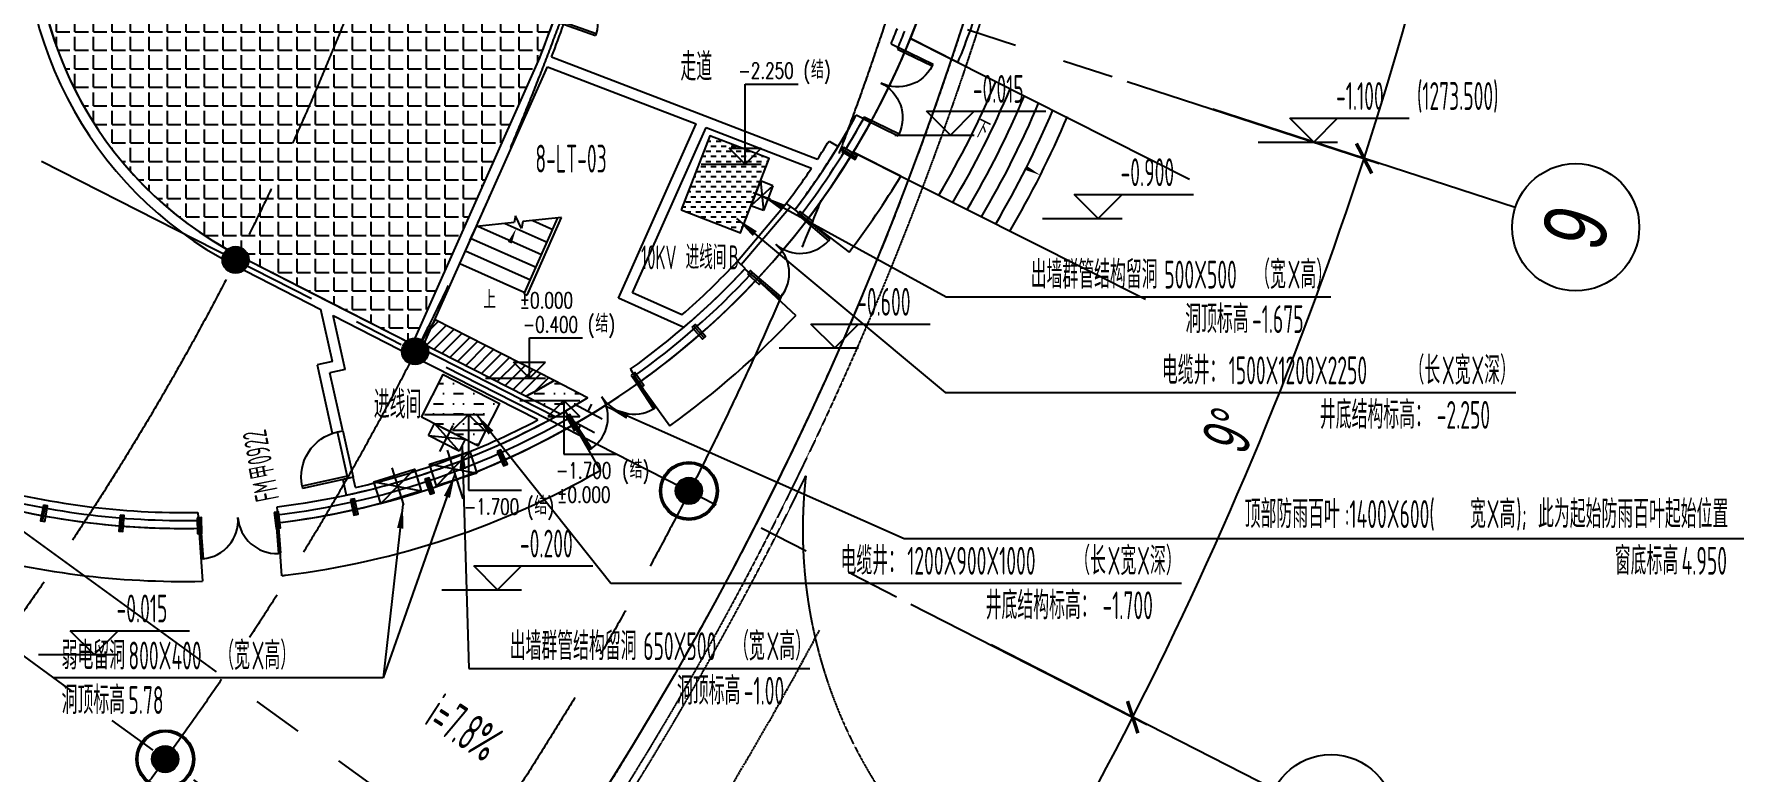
# Model space of a CAD drawing. Extents: x 104132 to 3338343, y -1228862 to 1409848.
# Drawn here: x 257034 to 289296, y 62691 to 76606 of the extents above; entities that cross this region are included whole.
import ezdxf
from ezdxf.enums import TextEntityAlignment as Align

# ---------------------------------------------------------------- set-up
doc = ezdxf.new("R2010")
doc.units = 0
for name, pattern in [('CENTER', [50.8, 31.75, -6.35, 6.35, -6.35]), ('CENTER2', [28.575, 19.05, -3.175, 3.175, -3.175]), ('DASH', [0.35, 0.25, -0.1])]:
    doc.linetypes.add(name, pattern=pattern)
doc.layers.get('0').update_dxf_attribs({"color": 8})
doc.layers.get('Defpoints').update_dxf_attribs({"color": 8})
for name, color, linetype in [('#标注', 8, 'Continuous'), ('#轴线', 8, 'CENTER2'), ('150高门槛', 8, 'Continuous'), ('A-AL', 8, 'Continuous'), ('A-COLS-PLAN-S', 8, 'Continuous'), ('A-FLOR-OVHD', 8, 'DASH'), ('A-GLAZ', 8, 'Continuous'), ('A-ROOF-DRAN', 8, 'Continuous'), ('Bridge-A', 8, 'Continuous'), ('C-HOLE', 8, 'Continuous'), ('C-NAME', 8, 'Continuous'), ('dim', 8, 'Continuous'), ('DIM_ELEV', 8, 'Continuous'), ('DIM_LEAD', 8, 'Continuous'), ('DIM_SYMB', 8, 'Continuous'), ('DOTE', 8, 'CENTER'), ('PUB_HATCH', 8, 'Continuous'), ('STAIR', 8, 'Continuous'), ('WALL', 8, 'Continuous'), ('WINDOW', 8, 'Continuous'), ('WINDOW_TEXT', 8, 'Continuous'), ('建-屋面看线', 8, 'Continuous')]:
    doc.layers.add(name, color=color, linetype=linetype)
for name, color, linetype, plot in [('水-套管', 8, 'Continuous', False), ('结构板边线', 8, 'Continuous', False), ('降板示意', 8, 'Continuous', False)]:
    doc.layers.add(name, color=color, linetype=linetype, plot=plot)
doc.styles.add('_TCH_DIM', font='SIMPLEX', dxfattribs={"bigfont": 'GBCBIG'})
doc.styles.add('JHZX', font='jrs.shx', dxfattribs={"width": 0.6, "bigfont": 'jhz.shx'})
doc.styles.add('XD2008', font='xd-hzs.shx', dxfattribs={"width": 0.7, "bigfont": 'xd-hztxt.shx'})
doc.dimstyles.new('JZBZ-300', dxfattribs={"dimscale": 300, "dimtxt": 3, "dimasz": 1.5, "dimexe": 1, "dimexo": 1, "dimgap": 0.5, "dimtad": 1, "dimdec": 0, "dimdsep": 46, "dimtxsty": 'JHZX', "dimblk1": 'ARCHTICK', "dimblk2": 'ARCHTICK', "dimsah": 1, "dimcen": 0, "dimclrd": 1, "dimclre": 1, "dimclrt": 2, "dimadec": 3, "dimazin": 2, "dimtfac": 1, "dimtdec": 0, "dimtix": 1, "dimtmove": 0, "dimatfit": 3, "dimfxl": 1, "dimtolj": 1, "dimlwd": -1, "dimlwe": -1, "dimarcsym": 1})
pattern_1 = [(0, (-172821.1, -302983.23), (381, 190.5), [190.5, -190.5, 0, -190.5, 0, -190.5])]

# ---------------------------------------------------------------- blocks, each defined once
blk = doc.blocks.new('_ARCHTICK')
at = {"color": 0, "linetype": 'ByBlock', "const_width": 0.15}
blk.add_lwpolyline([(-0.5, -0.5), (0.5, 0.5)], dxfattribs=at)
blk = doc.blocks.new('*D11')
at = {"layer": '#标注', "color": 1, "ltscale": 300, "transparency": 16777216}
for p, q in [((632056, -178217), (636511, -180487)), ((626481, -187315), (630526, -190254))]:
    blk.add_line(p, q, dxfattribs=at)
blk.add_arc((571468, -147346), 72700, 324, 333, dxfattribs=at)
at = {"layer": 'Defpoints', "color": 0, "ltscale": 300, "transparency": 16777216}
for p in [(571468, -147346), (631789, -178081), (632439, -186941), (626238, -187139)]:
    blk.add_point(p, dxfattribs=at)
at = {"layer": '#标注', "color": 1, "ltscale": 300, "transparency": 16777216, "xscale": 450, "yscale": 450, "zscale": 450}
for p, rotation in [((636244, -180351), 63.00000000000026), ((630283, -190078), 234.0000000000001)]:
    blk.add_blockref('_ARCHTICK', p, dxfattribs=dict(at, rotation=rotation))
at = {"layer": '#标注', "color": 2, "ltscale": 300, "transparency": 16777216, "insert": (632943, -185018), "char_height": 900, "attachment_point": 5, "rotation": 58.5, "style": 'JHZX'}
blk.add_mtext('\\A1;9°', dxfattribs=at)
blk = doc.blocks.new('*D12')
at = {"layer": '#标注', "color": 1, "ltscale": 300, "transparency": 16777216}
for p, q in [((636140, -168359), (640895, -169904)), ((632056, -178217), (636511, -180487))]:
    blk.add_line(p, q, dxfattribs=at)
blk.add_arc((571468, -147346), 72700, 333, 342, dxfattribs=at)
at = {"layer": 'Defpoints', "color": 0, "ltscale": 300, "transparency": 16777216}
for p in [(571468, -147346), (635854, -168266), (637883, -176916), (631789, -178081)]:
    blk.add_point(p, dxfattribs=at)
at = {"layer": '#标注', "color": 1, "ltscale": 300, "transparency": 16777216, "xscale": 450, "yscale": 450, "zscale": 450}
for p, rotation in [((640610, -169811), 72.00000000000054), ((636244, -180351), 243.0000000000004)]:
    blk.add_blockref('_ARCHTICK', p, dxfattribs=dict(at, rotation=rotation))
at = {"layer": '#标注', "color": 2, "ltscale": 300, "transparency": 16777216, "insert": (638080, -174937), "char_height": 900, "attachment_point": 5, "rotation": 67.5, "style": 'JHZX'}
blk.add_mtext('\\A1;9°', dxfattribs=at)
blk = doc.blocks.new('*D13')
at = {"layer": '#标注', "color": 1, "ltscale": 300, "transparency": 16777216}
for p, q in [((638631, -157983), (643569, -158766)), ((636140, -168359), (640895, -169904))]:
    blk.add_line(p, q, dxfattribs=at)
blk.add_arc((571468, -147346), 72700, 342, 351, dxfattribs=at)
at = {"layer": 'Defpoints', "color": 0, "ltscale": 300, "transparency": 16777216}
for p in [(571468, -147346), (638334, -157937), (641691, -166162), (635854, -168266)]:
    blk.add_point(p, dxfattribs=at)
at = {"layer": '#标注', "color": 1, "ltscale": 300, "transparency": 16777216, "xscale": 450, "yscale": 450, "zscale": 450}
for p, rotation in [((643273, -158719), 81.00000000000004), ((640610, -169811), 252.0000000000002)]:
    blk.add_blockref('_ARCHTICK', p, dxfattribs=dict(at, rotation=rotation))
at = {"layer": '#标注', "color": 2, "ltscale": 300, "transparency": 16777216, "insert": (641576, -164177), "char_height": 900, "attachment_point": 5, "rotation": 76.5, "style": 'JHZX'}
blk.add_mtext('\\A1;9°', dxfattribs=at)
blk = doc.blocks.new('*U1046')
blk.add_line((0, -20), (0, 0))
blk.add_circle((0, -24), 4)
at = {"style": 'JHZX', "width": 0.75}
blk.add_attdef('AXES', text='', height=4, dxfattribs=at).set_placement((0, -24), align=Align.MIDDLE_CENTER)
blk = doc.blocks.new('_YZH')
blk.add_circle((0, 0), 0.5)
at = {"layer": 'PUB_HATCH', "const_width": 0.5}
blk.add_lwpolyline([(-0.25, 0, 1), (0.25, 0, 1)], format="xyb", close=True, dxfattribs=at)
blk = doc.blocks.new('二层柱网0313')
at = {"layer": 'A-COLS-PLAN-S', "xscale": 500, "yscale": 500, "zscale": 500}
for p in [(869315, -371725), (872701, -373450), (877869, -376083), (867986, -381144)]:
    blk.add_blockref('_YZH', p, dxfattribs=at)
blk = doc.blocks.new('llyc')
at = {"layer": 'A-FLOR-OVHD', "ltscale": 5}
blk.add_lwpolyline([(249485, 148976), (244757, 151706, -0.298607), (240315, 160519, -0.298607)], format="xyb", dxfattribs=at)
blk.add_arc((181707, 188973), 65150, 322.28154, 334.10334, dxfattribs=at)
at = {"layer": 'DOTE'}
blk.add_arc((181707, 188973), 66700, 322.46196, 331.95017, dxfattribs=at)
blk = doc.blocks.new('ZWBLB')
at = {"layer": 'A-AL'}
for radius in [550, 520]:
    blk.add_circle((0, 0), radius, dxfattribs=at)
blk = doc.blocks.new('WBLBK')
at = {"layer": 'A-AL'}
for p in [(5190, 8469), (-4692, 3409)]:
    blk.add_blockref('ZWBLB', p, dxfattribs=at)
blk = doc.blocks.new('smg')
blk.add_lwpolyline([(-40, 200), (-40, -100), (40, -100), (40, 200)], close=True)
for points in [[(40, 0), (-40, 0)], [(0, -100), (0, 200)]]:
    blk.add_lwpolyline(points)
blk = doc.blocks.new('A$C782a838d')
at = {"layer": 'C-HOLE'}
for points in [[(260, 531), (13, 495)], [(13, 495), (86, 0)], [(13, 495), (333, 37)], [(260, 531), (86, 0)], [(260, 531), (333, 37)], [(0, 240), (346, 291)], [(333, 37), (86, 0)]]:
    blk.add_lwpolyline(points, dxfattribs=at)
blk = doc.blocks.new('A$Ceb0bccd4')
at = {"layer": 'C-HOLE'}
for p, q in [((18, 642), (638, 838)), ((638, 838), (713, 600)), ((94, 404), (18, 642)), ((713, 600), (94, 404))]:
    blk.add_line(p, q, dxfattribs=at)
for points in [[(94, 404), (638, 838)], [(291, 858), (457, 334)], [(18, 642), (713, 600)]]:
    blk.add_lwpolyline(points, dxfattribs=at)
blk = doc.blocks.new('Plum-NOTE$0$刚性防水套管')
for p, q in [((1, 0.5), (-1, 0.5)), ((0, 1), (0, 0.5)), ((-1, -0.5), (1, -0.5)), ((0, -0.5), (0, -1))]:
    blk.add_line(p, q)
blk = doc.blocks.new('stguan')
at = {"layer": '水-套管', "xscale": -300, "yscale": 300, "zscale": 300.0000000000003, "rotation": 151.9286676009841}
blk.add_blockref('Plum-NOTE$0$刚性防水套管', (105967, -14186), dxfattribs=at)
blk = doc.blocks.new('$DorLib2D$00000002')
for p, q in [((-0.5, 0), (-0.5, 0.4875)), ((-0.475, 0.4875), (-0.5, 0.4875)), ((-0.475, 0), (-0.475, 0.4875)), ((0.475, 0), (0.475, 0.4875)), ((0.475, 0.4875), (0.5, 0.4875)), ((0.5, 0), (0.5, 0.4875)), ((-0.5, 0), (-0.475, 0)), ((0.5, 0), (0.475, 0))]:
    blk.add_line(p, q)
for centre, start, end in [((-0.4875, 0), 0, 88.53072), ((0.4875, 0), 91.46928, 180)]:
    blk.add_arc(centre, 0.4875, start, end)
blk = doc.blocks.new('$DorLib2D$00000001')
for p, q in [((0.45, 0.975), (0.5, 0.975)), ((0.45, 0), (0.45, 0.975)), ((0.5, 0), (0.5, 0.975)), ((0.5, 0), (0.45, 0))]:
    blk.add_line(p, q)
blk.add_arc((0.475, 0), 0.975, 91.4693, 180)
blk = doc.blocks.new('A$Cd9e584bd')
at = {"layer": '降板示意'}
h = blk.add_hatch(dxfattribs=at)
h.set_pattern_fill('ANGLE', color=256, scale=100)
h.set_pattern_definition([(0, (-172821.1, -302983.23), (0, 349.25), [254, -95.25]), (90, (-172821.1, -302983.23), (-349.25, 2e-14), [254, -95.25])])
edge = h.paths.add_edge_path()
edge.add_line((56072, -12276), (49725, -10956))
edge.add_arc((51199, -17952), 7149, 101.9, 242.456)
edge.add_line((47893, -24290), (51184, -25968))
edge.add_line((51184, -25968), (53588, -20568))
edge.add_arc((0, 0), 57400, 339.00261, 347.65067)
h = blk.add_hatch(dxfattribs=at)
h.set_pattern_fill('DASH', color=256, scale=100)
h.set_pattern_definition([(0, (-172821.1, -302983.23), (95.25, 95.25), [95.25, -95.25])])
h.paths.add_polyline_path([(56257, -23437), (57377, -23867), (57915, -22467), (56794, -22037)])
h = blk.add_hatch(dxfattribs=at)
h.set_pattern_fill('ANSI31', color=256, scale=100)
h.set_pattern_definition([(45, (-172821.1, -302983.23), (-112.2532, 112.2532), [])])
edge = h.paths.add_edge_path()
edge.add_line((51612, -25512), (51341, -25935))
edge.add_line((51341, -25935), (53332, -26949))
edge.add_arc((46865, -14645), 13900, 297.724, 300.2111)
edge.add_line((53859, -26657), (51612, -25512))
h = blk.add_hatch(dxfattribs=at)
h.set_pattern_fill('MUDST', color=256, scale=100)
h.set_pattern_definition(pattern_1)
h.paths.add_polyline_path([(51352, -27344), (51761, -26542), (52830, -27087), (52421, -27889)])
h = blk.add_hatch(dxfattribs=at)
h.set_pattern_fill('MUDST', color=256, scale=100)
h.set_pattern_definition(pattern_1)
edge = h.paths.add_edge_path()
edge.add_arc((46865, -14645), 13900, 297.724, 300.2111, ccw=False)
edge.add_line((53332, -26949), (53980, -27280))
edge.add_arc((46865, -14645), 14500, 299.3844, 301.7257)
edge.add_line((54490, -26978), (53859, -26657))
at = {"layer": '150高门槛'}
for points in [[(57317, -24405), (58238, -23314), (58317, -23375), (57390, -24473)], [(49868, -27602), (50064, -28480), (49967, -28502), (49770, -27624)]]:
    blk.add_lwpolyline(points, close=True, dxfattribs=at)
at = {"layer": 'A-FLOR-OVHD', "ltscale": 5}
blk.add_circle((0, 0), 65000, dxfattribs=at)
blk.add_arc((60876, -10956), 30000, 200.1756, 240, dxfattribs=at)
at = {"layer": 'A-GLAZ'}
for p, q in [((60216, -20302), (60486, -20433)), ((59830, -21782), (59560, -21651)), ((58400, -23432), (58629, -23625)), ((57685, -24743), (57456, -24549)), ((55296, -26442), (55458, -26695)), ((54227, -27484), (54065, -27231))]:
    blk.add_line(p, q, dxfattribs=at)
for points in [[(47132, -29143), (47154, -29442)], [(48628, -29037), (48650, -29337)]]:
    blk.add_lwpolyline(points, dxfattribs=at)
for radius, start, end in [(14500, 337.0382, 338.2819), (14650, 337.0078, 338.2819), (14800, 336.9781, 338.2819), (14500, 322.7013, 331.1084), (14650, 322.6717, 331.1388), (14800, 322.6427, 331.1686), (14500, 305.5515, 316.9196), (14650, 305.5219, 316.9492), (14800, 305.4928, 316.9782), (14500, 276.9853, 299.7697), (14650, 276.9559, 299.7993), (14800, 276.927, 299.8284), (14500, 254.1628, 271.0555), (14800, 254.1026, 271.1175), (14650, 254.1324, 271.0868)]:
    blk.add_arc((46865, -14645), radius, start, end, dxfattribs=at)
at = {"layer": 'A-ROOF-DRAN'}
for points in [[(-40305, 44536, 0.38455), (-35251, 43908, -0.223394), (-1872, 49672, -0.480345), (12206, 16979, 0.431954), (20239, -6743, -0.191209), (33156, -20221, 0.310437), (47154, -29442, 0.310437)], [(48650, -29337, 0.818313), (50919, -411)], [(60582, -20204, 0.020539), (60991, -19059, 0.024713), (62574, -12948, 0.024713)], [(61478, -20655, 0.021827), (61946, -19358, 0.024895), (63563, -13105, 0.024895)], [(58629, -23625, 0.026167), (59503, -22348, 0.026167)], [(59424, -24232, 0.027455), (60399, -22798, 0.027455)], [(55458, -26695, 0.050156), (57685, -24743, 0.050156)], [(56039, -27509, 0.050156), (58416, -25425, 0.050156)], [(48650, -29337, 0.10026), (54227, -27484)], [(48790, -30327, 0.099946), (54724, -28352, 0.099946)], [(45666, -29396, 0.02515), (47154, -29442, 0.02515)], [(42548, -29844, 0.075035), (47225, -30441, 0.075035)], [(48722, -30336, 0.001089), (48790, -30327)]]:
    blk.add_lwpolyline(points, format="xyb", dxfattribs=at)
for points in [[(61478, -20655), (60582, -20204)], [(60399, -22798), (59503, -22348)], [(58629, -23625), (59424, -24232)], [(57685, -24743), (58416, -25425)], [(55458, -26695), (56039, -27509)], [(54227, -27484), (54724, -28352)]]:
    blk.add_lwpolyline(points, dxfattribs=at)
at = {"layer": 'C-HOLE'}
for points in [[(52398, -28401), (51636, -28643), (51506, -28233), (52268, -27992)], [(51350, -28734), (50587, -28975), (50457, -28565), (51220, -28324)]]:
    blk.add_lwpolyline(points, close=True, dxfattribs=at)
for points in [[(51636, -28643), (52268, -27992)], [(51842, -27969), (52132, -28884)], [(50587, -28975), (51220, -28324)], [(50793, -28301), (51013, -28997)], [(51506, -28233), (52398, -28401)], [(50457, -28565), (51350, -28734)]]:
    blk.add_lwpolyline(points, dxfattribs=at)
at = {"layer": 'dim', "ltscale": 300}
for points in [[(48722, -30336), (48650, -29337)], [(47154, -29442), (47225, -30441)]]:
    blk.add_lwpolyline(points, dxfattribs=at)
at = {"layer": 'DIM_ELEV'}
for p, q in [((57462, -22572), (57462, -21063)), ((57462, -21063), (58465, -21063)), ((61337, -22023), (60887, -21573)), ((60887, -21573), (63137, -21573)), ((61337, -22023), (61787, -21573)), ((68191, -22157), (67741, -21707)), ((67741, -21707), (69991, -21707)), ((68191, -22157), (68641, -21707)), ((60287, -22023), (61787, -22023)), ((67141, -22157), (68641, -22157)), ((56633, -22572), (57762, -22572)), ((57462, -22572), (57162, -22272)), ((57162, -22272), (57762, -22272)), ((57462, -22572), (57762, -22272)), ((64124, -23596), (63674, -23146)), ((63674, -23146), (65924, -23146)), ((64124, -23596), (64574, -23146)), ((63074, -23596), (64574, -23596)), ((59154, -26040), (58704, -25590)), ((58704, -25590), (60954, -25590)), ((59154, -26040), (59604, -25590)), ((53394, -26607), (53394, -25852)), ((53394, -25852), (54396, -25852)), ((58104, -26040), (59604, -26040)), ((53394, -26607), (53094, -26307)), ((53094, -26307), (53694, -26307)), ((53394, -26607), (53694, -26307)), ((52565, -26607), (53694, -26607)), ((53212, -27031), (54341, -27031)), ((54041, -27031), (53741, -27331)), ((54041, -27031), (54341, -27331)), ((54041, -27031), (54041, -28046)), ((51414, -27294), (52543, -27294)), ((52243, -27294), (51943, -27594)), ((52243, -27294), (52543, -27594)), ((52243, -27294), (52243, -28726)), ((53741, -27331), (54341, -27331)), ((51943, -27594), (52543, -27594)), ((54041, -28046), (55043, -28046)), ((52243, -28726), (53245, -28726)), ((52791, -30600), (52341, -30150)), ((52341, -30150), (54591, -30150)), ((52791, -30600), (53241, -30150)), ((51741, -30600), (53241, -30600)), ((45178, -31824), (44728, -31374)), ((44728, -31374), (46978, -31374)), ((45178, -31824), (45628, -31374)), ((44128, -31824), (45628, -31824))]:
    blk.add_line(p, q, dxfattribs=at)
at = {"layer": 'DIM_LEAD'}
for p, q in [((57779, -23169), (61253, -25077)), ((57299, -23595), (61236, -26882)), ((61253, -25077), (68517, -25077)), ((61236, -26882), (72003, -26882)), ((52384, -27285), (54929, -30476)), ((54834, -27141), (60466, -29634)), ((52120, -27875), (52248, -32087)), ((51986, -28424), (50633, -32263)), ((51005, -28995), (50633, -32263)), ((60466, -29634), (76308, -29634)), ((54929, -30476), (65696, -30476)), ((52248, -32087), (58684, -32087)), ((50633, -32263), (44406, -32263))]:
    blk.add_line(p, q, dxfattribs=at)
for points in [[(57779, -23169, 0, 120, 0), (58174, -23386, 0, 0, 0)], [(57299, -23595, 0, 120, 0), (57644, -23883, 0, 0, 0)], [(54834, -27141, 0, 120, 0), (55246, -27323, 0, 0, 0)], [(52384, -27285, 0, 120, 0), (52664, -27637, 0, 0, 0)], [(52120, -27875, 0, 120, 0), (52133, -28325, 0, 0, 0)], [(51986, -28424, 0, 120, 0), (51836, -28849, 0, 0, 0)], [(51005, -28995, 0, 120, 0), (50954, -29442, 0, 0, 0)]]:
    blk.add_lwpolyline(points, format="xyseb", dxfattribs=at)
at = {"layer": 'DIM_SYMB'}
for points in [[(61694, -22107, 0, 0, 0), (63034, -22781, 0, 80, 0), (62766, -22646, 0, 0, 0)], [(52667, -24851, 0, 0, 0), (53143, -23782, 0, 80, 0), (53020, -24056, 0, 0, 0)], [(51267, -33293, 0, 0, 0), (54262, -35238, 0, 160, 0), (53759, -34911, 0, 0, 0)]]:
    blk.add_lwpolyline(points, format="xyseb", dxfattribs=at)
at = {"layer": 'STAIR'}
for p, q in [((53126, -23548), (53106, -23673)), ((53244, -23789), (53126, -23548)), ((52080, -24448), (52392, -23748)), ((53106, -23673), (52392, -23748)), ((52420, -23745), (53621, -24280)), ((52937, -23691), (53727, -24043)), ((53265, -23656), (53244, -23789)), ((53999, -23579), (53265, -23656)), ((53292, -25020), (53930, -23586)), ((53347, -25044), (53999, -23579)), ((53359, -25017), (53999, -23579)), ((53454, -23636), (53833, -23805)), ((52292, -23973), (53516, -24518)), ((52080, -24448), (53304, -24993)), ((52186, -24210), (53410, -24755)), ((53292, -25020), (53347, -25044))]:
    blk.add_line(p, q, dxfattribs=at)
for points in [[(59503, -22348, 0.040607), (60582, -20204, 0.040607)], [(61115, -23159, 0.036192), (62194, -21015, 0.036192)], [(61384, -23294, 0.035548), (62463, -21150, 0.035548)], [(61653, -23429, 0.034926), (62732, -21285, 0.034926)], [(61921, -23565, 0.034326), (63000, -21421, 0.034326)], [(62190, -23700, 0.033746), (63269, -21556, 0.033746)], [(62448, -23852, 0.033746), (63545, -21672, 0.033746)]]:
    blk.add_lwpolyline(points, format="xyb", dxfattribs=at)
for points in [[(60582, -20204), (65847, -22853)], [(59503, -22348), (65015, -25121)]]:
    blk.add_lwpolyline(points, dxfattribs=at)
at = {"layer": 'WALL'}
for p, q in [((51184, -25968), (53588, -20568)), ((53810, -20549), (56708, -21661)), ((51363, -26058), (53734, -20734)), ((53734, -20734), (56538, -21810)), ((55072, -25103), (56538, -21810)), ((55336, -25002), (56725, -21882)), ((56708, -21661), (58830, -22476)), ((56725, -21882), (58717, -22646)), ((59046, -22136), (59216, -22241)), ((58238, -23314), (58397, -23435)), ((47801, -24468), (49458, -25312)), ((47893, -24290), (49590, -25155)), ((57317, -24405), (57463, -24541)), ((49590, -25155), (51184, -25968)), ((56305, -25652), (55072, -25103)), ((56270, -25417), (55336, -25002)), ((49677, -26293), (49458, -25312)), ((49689, -25430), (51187, -26194)), ((49916, -26444), (49689, -25430)), ((53875, -27338), (51363, -26058)), ((49677, -26293), (49384, -26358)), ((49384, -26358), (49672, -27645)), ((49916, -26444), (49623, -26510)), ((53552, -27398), (51187, -26194)), ((49868, -27602), (49623, -26510)), ((49672, -27645), (49868, -27602)), ((50064, -28480), (49869, -28524)), ((49869, -28524), (49935, -28816)), ((50108, -28675), (50064, -28480))]:
    blk.add_line(p, q, dxfattribs=at)
for centre, radius, start, end in [((51199, -17952), 7349, 172.0834, 242.4635), ((51199, -17952), 7149, 170.9451, 242.456), ((0, 0), 57400, 339.00261, 339.75134), ((0, 0), 57600, 339.09947, 339.75394), ((46865, -14645), 14300, 326.7972, 328.4076), ((46865, -14645), 14500, 326.476, 328.4076), ((46865, -14645), 14300, 322.6837, 325.9761), ((46865, -14645), 14500, 322.6837, 326.476), ((46865, -14645), 14300, 311.1227, 316.9599), ((46865, -14645), 14500, 310.617, 316.9599), ((46865, -14645), 14500, 282.2215, 298.9085), ((46865, -14645), 14400, 283.0145, 297.6692)]:
    blk.add_arc(centre, radius, start, end, dxfattribs=at)
at = {"layer": '结构板边线', "ltscale": 2}
blk.add_lwpolyline([(48650, -29337, 0.294882), (60991, -19059, 0.739113), (-39797, 49994, 0.96959), (-35251, 43908, -0.223394), (-1872, 49672, -0.480345), (12206, 16979, 0.431954), (20239, -6743, -0.191209), (33156, -20221, 0.310437), (47154, -29442, 0.310437)], format="xyb", dxfattribs=at)
at = {"layer": '降板示意'}
for points in [[(56072, -12276), (49725, -10956, 0.703829), (47893, -24290), (51184, -25968), (53588, -20568, 0.037752)], [(51612, -25512), (51341, -25935), (53332, -26949, 0.010853), (53859, -26657)], [(53859, -26657, -0.010853), (53332, -26949), (53980, -27280, 0.010216), (54490, -26978)]]:
    blk.add_lwpolyline(points, format="xyb", close=True, dxfattribs=at)
for points in [[(56257, -23437), (57377, -23867), (57915, -22467), (56794, -22037)], [(51352, -27344), (51761, -26542), (52830, -27087), (52421, -27889)]]:
    blk.add_lwpolyline(points, close=True, dxfattribs=at)
at = {"layer": 'A-AL'}
blk.add_blockref('WBLBK', (51211, -37207), dxfattribs=at)
for p, rotation in [((59472, -22398), 58.40761798938327), ((58636, -23617), 52.68374516548028), ((57682, -24746), 46.95987234157734), ((56621, -25775), 41.23599951767441), ((55462, -26692), 35.51212669377141), ((54218, -27489), 29.78825386986843), ((52900, -28159), 24.06438104596549), ((51522, -28693), 18.3405082220626), ((44224, -29208), 349.7211441025477), ((50098, -29088), 12.61663539815962), ((45690, -29398), 355.4450169264508), ((47167, -29442), 1.168889750353689), ((48641, -29338), 6.89276257425664)]:
    blk.add_blockref('smg', p, dxfattribs=dict(at, rotation=rotation))
at = {"layer": 'Bridge-A'}
blk.add_blockref('llyc', (-181707, -188973), dxfattribs=at)
at = {"layer": 'C-HOLE'}
for name, p, rotation in [('A$C782a838d', (57498, -23315), 330.5724766836785), ('A$Ceb0bccd4', (51134, -27913), 315.4289498924107)]:
    blk.add_blockref(name, p, dxfattribs=dict(at, rotation=rotation))
at = {"layer": 'WINDOW'}
for name, p, xscale, yscale, zscale, rotation in [('$DorLib2D$00000002', (54197, -19192), -1500, 1500, 1500, 250.5000004471773), ('$DorLib2D$00000002', (60023, -21042), -1499.999999999995, 1499.999999999995, 1500, 244.073307613961), ('$DorLib2D$00000002', (58042, -24087), 1462.591620613465, 1462.591620613465, -1462.591620613463, 229.8104484898769), ('$DorLib2D$00000002', (54761, -26963), 1462.591620613462, 1462.591620613462, -1462.591620613463, 212.6605984178177), ('$DorLib2D$00000001', (49868, -28063), -900.000000000001, 900.000000000001, -900.000000000001, 102.6166353981359)]:
    blk.add_blockref(name, p, dxfattribs=dict(at, xscale=xscale, yscale=yscale, zscale=zscale, rotation=rotation))
at = {"layer": '建-屋面看线'}
blk.add_blockref('二层柱网0313', (-821468, 347346), dxfattribs=at)
at = {"layer": '水-套管'}
blk.add_blockref('stguan', (-51540, -13182), dxfattribs=at)
at = {"layer": 'C-NAME', "style": 'XD2008', "width": 0.6}
for s, height, p in [('走道', 525, (56242, -20999)), ('8-LT-03', 525, (53504, -22731)), ('10KV', 450, (55498, -24556)), ('进线间', 450, (56339, -24556)), ('B', 450, (57149, -24556)), ('进线间', 525, (50455, -27371))]:
    blk.add_text(s, height=height, dxfattribs=at).set_placement(p)
at = {"layer": 'DIM_ELEV'}
for s, height, style, width, p in [('(', 298, '_TCH_DIM', 0.705882, (58565, -20958)), (')', 298, '_TCH_DIM', 0.705882, (58950, -20958)), ('-2.250', 297.5, '_TCH_DIM', 0.705882, (57335, -20958)), ('-0.015', 525, 'XD2008', 0.6, (61760, -21416)), ('(1273.500)', 525, 'XD2008', 0.6, (70141, -21550)), ('-1.100', 525, 'XD2008', 0.6, (68614, -21550)), ('-0.900', 525, 'XD2008', 0.6, (64547, -22988)), ('%%P0.000', 297.5, '_TCH_DIM', 0.705882, (53206, -25292)), ('-0.600', 525, 'XD2008', 0.6, (59576, -25432)), ('-0.400', 297.5, '_TCH_DIM', 0.705882, (53266, -25747)), ('(', 298, '_TCH_DIM', 0.705882, (54496, -25747)), (')', 298, '_TCH_DIM', 0.705882, (54882, -25747)), ('-1.700', 297.5, '_TCH_DIM', 0.705882, (53893, -28501)), ('(', 298, '_TCH_DIM', 0.705882, (55143, -28501)), (')', 298, '_TCH_DIM', 0.705882, (55529, -28501)), ('%%P0.000', 297.5, '_TCH_DIM', 0.705882, (53913, -28956)), ('-1.700', 297.5, '_TCH_DIM', 0.705882, (52155, -29181)), ('(', 298, '_TCH_DIM', 0.705882, (53345, -29181)), (')', 298, '_TCH_DIM', 0.705882, (53731, -29181)), ('-0.200', 525, 'XD2008', 0.6, (53213, -29993)), ('-0.015', 525, 'XD2008', 0.6, (45600, -31217))]:
    blk.add_text(s, height=height, dxfattribs=dict(at, style=style, width=width)).set_placement(p)
at = {"layer": 'DIM_ELEV', "style": '_TCH_DIM'}
for p in [(58705, -20958), (54636, -25747), (55283, -28501), (53485, -29181)]:
    blk.add_text('结', height=338, dxfattribs=at).set_placement(p)
at = {"layer": 'DIM_LEAD', "style": 'XD2008', "width": 0.6}
for s, p in [('出墙群管结构留洞', (62852, -24919)), ('500X500', (65372, -24919)), ('（宽', (67068, -24919)), ('X', (67698, -24919)), ('高）', (67940, -24919)), ('洞顶标高', (65767, -25759)), ('-1.675', (67027, -25759)), ('电缆井：', (65327, -26725)), ('1500X1200X2250', (66587, -26725)), ('（长', (69980, -26725)), ('X', (70610, -26725)), ('宽', (70852, -26725)), ('X', (71167, -26725)), ('深）', (71409, -26725)), ('井底结构标高：', (68308, -27565)), ('-2.250', (70513, -27565)), ('顶部防雨百叶', (66889, -29436)), (':1400X600(', (68779, -29436)), ('宽', (71141, -29436)), ('X', (71456, -29436)), ('高', (71698, -29436)), (');', (72013, -29436)), ('此为起始防雨百叶起始位置', (72425, -29436)), ('电缆井：', (59262, -30318)), ('1200X900X1000', (60522, -30318)), ('（长', (63672, -30318)), ('X', (64302, -30318)), ('宽', (64544, -30318)), ('X', (64859, -30318)), ('深）', (65102, -30318)), ('窗底标高', (73873, -30317)), ('4.950', (75133, -30317)), ('井底结构标高：', (62001, -31158)), ('-1.700', (64206, -31158)), ('弱电留洞', (44564, -32105)), ('800X400', (45824, -32105)), ('（宽', (47520, -32105)), ('X', (48150, -32105)), ('高）', (48392, -32105)), ('出墙群管结构留洞', (53019, -31929)), ('650X500', (55539, -31929)), ('（宽', (57235, -31929)), ('X', (57865, -31929)), ('高）', (58107, -31929)), ('洞顶标高', (56176, -32769)), ('-1.00', (57436, -32769)), ('洞顶标高', (44564, -32945)), ('5.78', (45824, -32945))]:
    blk.add_text(s, height=525, dxfattribs=at).set_placement(p)
at = {"layer": 'DIM_SYMB', "style": '_TCH_DIM'}
blk.add_text('下', height=338, rotation=333.289, dxfattribs=at).set_placement((61741, -22013))
blk.add_text('上', height=338, dxfattribs=at).set_placement((52520, -25297))
at = {"layer": 'DIM_SYMB', "style": 'XD2008', "width": 0.6}
blk.add_text('i=7.8%', height=700, rotation=327, dxfattribs=at).set_placement((51381, -33117))
at = {"layer": 'WINDOW_TEXT', "style": 'XD2008', "width": 0.6}
for s, p in [('0922', (48539, -28187)), ('甲', (48591, -28452)), ('FM', (48676, -28880))]:
    blk.add_text(s, height=450, rotation=101.189, dxfattribs=at).set_placement(p)
blk = doc.blocks.new('轴网20240313')
at = {"layer": '#标注', "ltscale": 300}
blk.add_circle((571467.9, -147345.9), 64700, dxfattribs=at)
at = {"layer": '#轴线', "ltscale": 300}
for p, q in [((586019, -152073.9), (635854.4, -168266.3)), ((585100.3, -154291.9), (631789, -178081)), ((583845.8, -156339), (626238.3, -187139)), ((600453.4, -166056.6), (626524.2, -184998.1))]:
    blk.add_line(p, q, dxfattribs=at)
for radius in [64700, 63300, 57500, 53700, 44100]:
    blk.add_circle((571467.9, -147345.9), radius, dxfattribs=at)
at = {"layer": '#标注'}
for p, xscale, yscale, zscale, rotation, values in [((637756.5, -168884.4), 300, 300, 300, 71.99999999998754, {'AXES': '9'}), ((633571, -178989), 299.9999999999999, 299.9999999999999, 299.9999999999999, 62.99999999998764, {'AXES': '8'})]:
    blk.add_blockref('*U1046', p, dxfattribs=dict(at, xscale=xscale, yscale=yscale, zscale=zscale, rotation=rotation)).add_auto_attribs(values)
at = {"layer": '#标注', "ltscale": 300}
for base, p1, p2, picture, middle in [((632439.2, -186941.1), (626238.3, -187139), (631789, -178081), '*D11', (632943.2, -185018)), ((637882.6, -176915.6), (631789, -178081), (635854.4, -168266.3), '*D12', (638079.6, -174937.4)), ((641690.7, -166162), (635854.4, -168266.3), (638334.4, -157936.5), '*D13', (641575.7, -164177.3))]:
    dim = blk.add_angular_dim_3p(base=base, center=(571467.9, -147345.9), p1=p1, p2=p2, dimstyle='JZBZ-300', dxfattribs=at)
    dim.commit()
    dim.dimension.update_dxf_attribs({"geometry": picture, "text_midpoint": middle})

msp = doc.modelspace()

# ---------------------------------------------------------------- block references
at = {"layer": 'dim', "ltscale": 300}
msp.add_blockref('A$Cd9e584bd', (212988, 96727), dxfattribs=at)
at = {"layer": 'DOTE'}
msp.add_blockref('轴网20240313', (-358480, 244073), dxfattribs=at)
at = {"layer": 'WINDOW', "xscale": -1500, "yscale": -1500, "zscale": -1500, "rotation": 4.109045790149013}
msp.add_blockref('$DorLib2D$00000002', (260879, 67489), dxfattribs=at)

doc.saveas('drawing.dxf')
